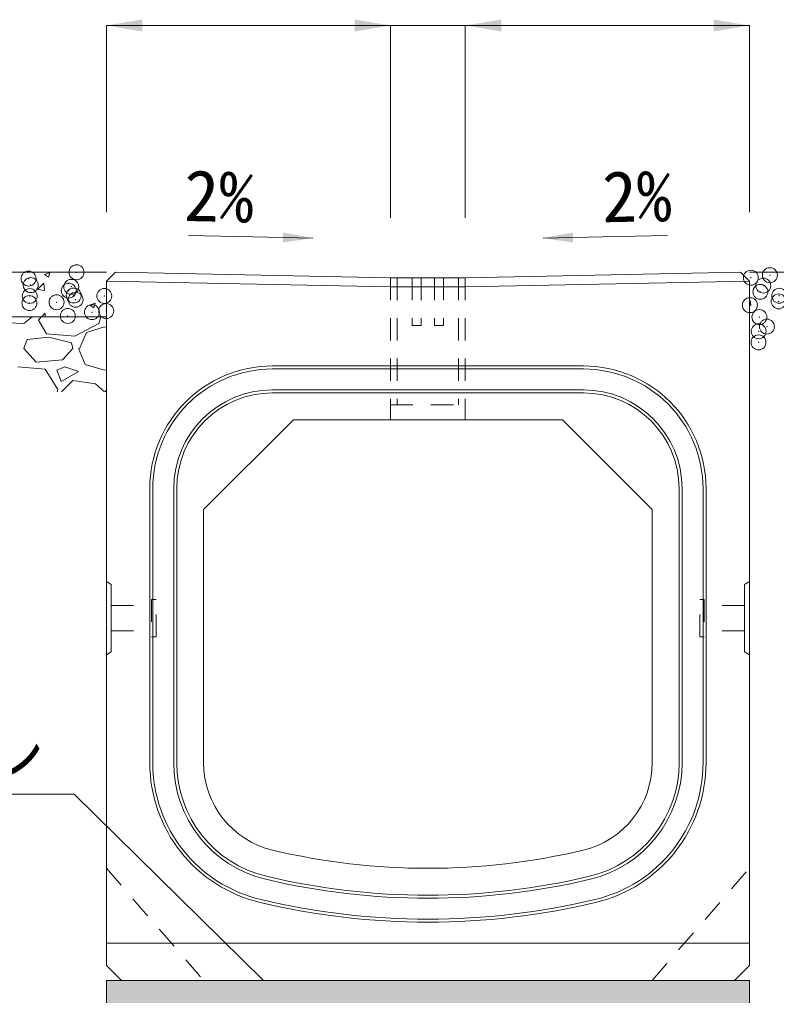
# Model space of a CAD drawing. Units: millimetres at full size, sheet at 1:20. Extents: x -285 to 21875, y 5903 to 11843.
# Drawn here: x 10722 to 11228, y 10086 to 10739 of the extents above; entities that cross this region are included whole.
import ezdxf
from ezdxf.enums import TextEntityAlignment as Align

# ---------------------------------------------------------------- set-up
doc = ezdxf.new("R2010")
doc.units = ezdxf.units.MM
doc.header["$LTSCALE"] = 20
doc.header["$PDMODE"] = 32
doc.header["$PDSIZE"] = 10
doc.linetypes.add('DASHED', pattern=[7.5, 6, -1.5])
doc.linetypes.add('USER2', pattern=[1.35, 0.75, -0.6])
for name, color, linetype, lineweight in [('インサート', 3, 'USER2', 5), ('グレーチング', 7, 'Continuous', 13), ('ハッチング', 7, 'Continuous', 5), ('基礎', 3, 'Continuous', 13), ('寸法線', 7, 'Continuous', 13), ('引出線', 4, 'Continuous', 13), ('本体', 2, 'Continuous', 13), ('目地', 132, 'Continuous', 5), ('舗装・基礎', 3, 'Continuous', 13)]:
    doc.layers.add(name, color=color, linetype=linetype, lineweight=lineweight)
doc.layers.add('ハッチング_モルタル', color=30, linetype='Continuous')
doc.styles.add('ＭＳ ゴシック', font='')
doc.styles.get('ＭＳ ゴシック').set_extended_font_data('MS Gothic')

# ---------------------------------------------------------------- blocks, each defined once
blk = doc.blocks.new('filled_arrow')
at = {"color": 0, "linetype": 'Continuous', "lineweight": -2}
blk.add_solid([(7.5, 1.25), (0, 0), (7.5, -1.25)], dxfattribs=at)

msp = doc.modelspace()

# ---------------------------------------------------------------- hatches: boundary and pattern name
at = {"layer": 'ハッチング_モルタル'}
msp.add_hatch(color=256, dxfattribs=at).paths.add_polyline_path([(11209.97, 10076.19), (11209.97, 10096.19), (10779.97, 10096.19), (10779.97, 10076.19)])

# ---------------------------------------------------------------- linework, layer by layer
at = {"layer": 'インサート'}
for p, q in [((10813.17, 10350.99), (10810.17, 10350.99)), ((10810.17, 10350.99), (10810.17, 10325.99)), ((10813.17, 10325.99), (10813.17, 10350.99)), ((11176.77, 10350.99), (11179.77, 10350.99)), ((11176.77, 10325.99), (11176.77, 10350.99)), ((11179.77, 10350.99), (11179.77, 10325.99)), ((10783.17, 10346.99), (10810.17, 10346.99)), ((10783.17, 10346.99), (10783.17, 10329.99)), ((11206.77, 10346.99), (11179.77, 10346.99)), ((11206.77, 10346.99), (11206.77, 10329.99)), ((10783.17, 10329.99), (10810.17, 10329.99)), ((11206.77, 10329.99), (11179.77, 10329.99)), ((10810.17, 10325.99), (10813.17, 10325.99)), ((11179.77, 10325.99), (11176.77, 10325.99))]:
    msp.add_line(p, q, dxfattribs=at)
at = {"layer": 'グレーチング', "linetype": 'USER2'}
for p, q in [((10969.97, 10566.19), (11019.97, 10566.19)), ((10974.47, 10566.19), (10974.47, 10481.19)), ((10984.47, 10566.19), (10984.47, 10534.19)), ((10990.47, 10566.19), (10990.47, 10534.19)), ((10999.47, 10566.19), (10999.47, 10534.19)), ((11005.47, 10566.19), (11005.47, 10534.19)), ((11015.47, 10566.19), (11015.47, 10481.19)), ((10984.47, 10534.19), (10990.47, 10534.19)), ((10999.47, 10534.19), (11005.47, 10534.19)), ((10969.97, 10481.19), (11019.97, 10481.19))]:
    msp.add_line(p, q, dxfattribs=at)
at = {"layer": 'ハッチング'}
for p, q in [((10738.65, 10568.3), (10742.2, 10569.66)), ((10741.17, 10566.58), (10742.2, 10569.65)), ((10734.05, 10558.46), (10738, 10562.59)), ((10738.57, 10557.77), (10738.01, 10562.59)), ((10738.64, 10568.28), (10741.17, 10566.58)), ((10734.05, 10558.45), (10738.57, 10557.75)), ((11209.97, 10550.34), (11210.55, 10551.02)), ((11210.97, 10547.81), (11210.38, 10550.99)), ((10768.96, 10547.83), (10771.49, 10546.12)), ((10768.97, 10547.84), (10772.53, 10549.21)), ((10771.49, 10546.12), (10772.52, 10549.19)), ((11209.97, 10547.94), (11211.13, 10547.84)), ((10724.61, 10535.61), (10730.29, 10539.99)), ((10734.52, 10537.89), (10736.41, 10539.99)), ((10739.85, 10528.75), (10734.52, 10537.89)), ((10736.66, 10539.99), (10738.73, 10542.47)), ((10739.23, 10539.99), (10738.78, 10542.47)), ((10776.16, 10539.99), (10774.9, 10535.61)), ((10708.61, 10536.37), (10724.61, 10535.61)), ((10774.9, 10535.61), (10758.9, 10527.22)), ((10766.52, 10529.51), (10778.71, 10533.32)), ((10778.71, 10533.32), (10779.97, 10532.85)), ((10724.61, 10518.84), (10726.9, 10524.94)), ((10741.37, 10526.46), (10726.9, 10524.94)), ((10758.9, 10527.22), (10739.85, 10528.75)), ((10756.61, 10522.65), (10741.37, 10526.46)), ((10761.95, 10518.84), (10766.52, 10529.51)), ((10732.99, 10509.7), (10724.61, 10518.84)), ((10757.38, 10518.84), (10750.52, 10511.22)), ((10757.38, 10518.84), (10756.61, 10522.65)), ((10761.19, 10518.84), (10765.76, 10508.17)), ((10750.52, 10511.22), (10732.99, 10509.7)), ((10739.09, 10505.13), (10720.8, 10506.65)), ((10747.47, 10491.41), (10739.09, 10505.13)), ((10752.04, 10506.65), (10746.71, 10504.36)), ((10746.71, 10504.36), (10749.76, 10496.74)), ((10761.19, 10503.6), (10752.04, 10506.65)), ((10765.76, 10508.17), (10778.71, 10504.36)), ((10778.71, 10504.36), (10779.97, 10504.73)), ((10749.76, 10496.74), (10761.19, 10503.6)), ((10757.38, 10497.51), (10749.86, 10489.99)), ((10772.62, 10495.22), (10757.38, 10497.51)), ((10747.02, 10489.99), (10747.47, 10491.41)), ((10778.59, 10489.99), (10772.62, 10495.22)), ((10779.97, 10491.1), (10779.47, 10490.65)), ((10779.47, 10490.65), (10779.44, 10489.99))]:
    msp.add_line(p, q, dxfattribs=at)
for p in [(10727.87, 10565.64), (10759.96, 10569.86), (11210.94, 10566.24), (11223.66, 10567.91), (10729.36, 10561.27), (10754.76, 10557.57), (10756.48, 10560.13), (11219.24, 10560.98), (10728.68, 10553.99), (10758.1, 10554.33), (10759.31, 10551.5), (10778.55, 10554.03), (11217.3, 10556.77), (11229.95, 10554.15), (10728.47, 10549.24), (10746.59, 10549.82), (11210.29, 10547.87), (11229.53, 10550.41), (10754.14, 10540.66), (10770.27, 10543.17), (10779.8, 10543.91), (11216.68, 10539.86), (11221.67, 10533.55), (11216.17, 10530.37), (11216.07, 10522.95)]:
    msp.add_point(p, dxfattribs=at)
at = {"layer": '基礎'}
for p, q in [((10399.29, 10569.99), (10779.97, 10569.99)), ((11209.97, 10569.99), (11700.39, 10569.99))]:
    msp.add_line(p, q, dxfattribs=at)
at = {"layer": '基礎', "linetype": 'DASHED', "lineweight": 15}
msp.add_line((10779.97, 10539.99), (10399.29, 10539.99), dxfattribs=at)
at = {"layer": '寸法線'}
for p, q in [((10779.97, 10734.93), (10969.97, 10734.93)), ((10779.97, 10609.99), (10779.97, 10734.93)), ((11067.97, 10734.93), (10921.97, 10734.93)), ((10969.97, 10606.19), (10969.97, 10734.93)), ((10969.97, 10606.19), (10969.97, 10734.93)), ((11019.97, 10606.19), (11019.97, 10734.93)), ((11019.97, 10734.93), (11209.97, 10734.93)), ((11019.97, 10606.19), (11019.97, 10734.93)), ((11209.97, 10609.99), (11209.97, 10734.93))]:
    msp.add_line(p, q, dxfattribs=at)
at = {"layer": '引出線'}
for points in [[(10918.02, 10592.73), (10877.97, 10593.53), (10834.85, 10594.39)], [(11071.97, 10592.73), (11111.97, 10593.53), (11155.09, 10594.39)]]:
    msp.add_lwpolyline(points, dxfattribs=at)
at = {"layer": '引出線', "lineweight": 9}
msp.add_lwpolyline([(10884.95, 10096.19), (10758.39, 10220.81), (10411.08, 10220.81)], dxfattribs=at)
at = {"layer": '本体'}
for p, q in [((10779.97, 10563.99), (10785.97, 10569.87)), ((10785.97, 10569.87), (10969.97, 10566.19)), ((11203.97, 10569.87), (11019.97, 10566.19)), ((11203.97, 10569.87), (11209.97, 10563.99)), ((10779.97, 10106.19), (10779.97, 10563.99)), ((10969.97, 10566.19), (11019.97, 10566.19)), ((11209.97, 10106.19), (11209.97, 10563.99)), ((10844.97, 10411.19), (10904.97, 10471.19)), ((11084.97, 10471.19), (10904.97, 10471.19)), ((11084.97, 10471.19), (11144.97, 10411.19)), ((10844.97, 10241.72), (10844.97, 10411.19)), ((11144.97, 10241.72), (11144.97, 10411.19)), ((10779.97, 10106.19), (10789.97, 10096.19)), ((11199.97, 10096.19), (11209.97, 10106.19)), ((11199.97, 10096.19), (11209.97, 10106.19)), ((11199.97, 10096.19), (10789.97, 10096.19)), ((11199.97, 10096.19), (10789.97, 10096.19))]:
    msp.add_line(p, q, dxfattribs=at)
at = {"layer": '本体', "lineweight": 9}
for p, q in [((10779.97, 10563.99), (10969.91, 10560.19)), ((11209.97, 10563.99), (11020.03, 10560.19)), ((10969.91, 10560.19), (11020.03, 10560.19)), ((11209.97, 10121.19), (10779.97, 10121.19))]:
    msp.add_line(p, q, dxfattribs=at)
at = {"layer": '本体', "linetype": 'USER2'}
for p, q in [((10969.97, 10566.19), (10969.97, 10471.19)), ((11019.97, 10566.19), (11019.97, 10471.19))]:
    msp.add_line(p, q, dxfattribs=at)
at = {"layer": '本体', "lineweight": 5}
for p, q in [((10779.97, 10362.99), (10783.17, 10360.99)), ((10783.17, 10315.99), (10783.17, 10360.99)), ((11209.97, 10362.99), (11206.77, 10360.99)), ((11206.77, 10315.99), (11206.77, 10360.99)), ((10783.17, 10315.99), (10779.97, 10313.99)), ((11206.77, 10315.99), (11209.97, 10313.99))]:
    msp.add_line(p, q, dxfattribs=at)
at = {"layer": '本体', "linetype": 'USER2', "lineweight": 9}
for p, q in [((10779.97, 10171.19), (10844.97, 10096.19)), ((11144.97, 10096.19), (11209.97, 10171.19))]:
    msp.add_line(p, q, dxfattribs=at)
at = {"layer": '本体'}
for centre, radius, start, end in [((10904.97, 10241.72), 60, 180, 256.65764), ((11084.97, 10241.72), 60, 283.34236, 0), ((10994.97, 10621.19), 450, 256.65764, 283.34236)]:
    msp.add_arc(centre, radius, start, end, dxfattribs=at)
at = {"layer": '目地'}
for p, q in [((11098.97, 10507.19), (10890.97, 10507.19)), ((11098.97, 10505.19), (10890.97, 10505.19)), ((11098.97, 10491.19), (10890.97, 10491.19)), ((11098.97, 10489.19), (10890.97, 10489.19)), ((10808.97, 10425.19), (10808.97, 10241.72)), ((10810.97, 10425.19), (10810.97, 10241.72)), ((10824.97, 10425.19), (10824.97, 10241.72)), ((10826.97, 10425.19), (10826.97, 10241.72)), ((11162.97, 10241.72), (11162.97, 10425.19)), ((11164.97, 10241.72), (11164.97, 10425.19)), ((11178.97, 10241.72), (11178.97, 10425.19)), ((11180.97, 10241.72), (11180.97, 10425.19))]:
    msp.add_line(p, q, dxfattribs=at)
for centre, radius, start, end in [((10890.97, 10425.19), 82, 90, 180), ((10890.97, 10425.19), 80, 90, 180), ((11098.97, 10425.19), 82, 0, 90), ((11098.97, 10425.19), 80, 0, 90), ((10890.97, 10425.19), 66, 90, 180), ((11098.97, 10425.19), 66, 0, 90), ((10890.97, 10425.19), 64, 90, 180), ((11098.97, 10425.19), 64, 0, 90), ((10904.97, 10241.72), 96, 180, 256.65764), ((10904.97, 10241.72), 94, 180, 256.65764), ((10904.97, 10241.72), 80, 180, 256.65764), ((10904.97, 10241.72), 78, 180, 256.65764), ((11084.97, 10241.72), 78, 283.34236, 0), ((11084.97, 10241.72), 80, 283.34236, 0), ((11084.97, 10241.72), 94, 283.34236, 0), ((11084.97, 10241.72), 96, 283.34236, 0), ((10994.97, 10621.19), 468, 256.65764, 283.34236), ((10994.97, 10621.19), 470, 256.65764, 283.34236), ((10994.97, 10621.19), 486, 256.65764, 283.34236), ((10994.97, 10621.19), 484, 256.65764, 283.34236)]:
    msp.add_arc(centre, radius, start, end, dxfattribs=at)
at = {"layer": '舗装・基礎'}
msp.add_lwpolyline([(10779.97, 10096.19), (11209.97, 10096.19), (11209.97, 10076.19), (10779.97, 10076.19)], close=True, dxfattribs=at)

# ---------------------------------------------------------------- block references
at = {"layer": '寸法線', "xscale": 3.2, "yscale": 3.2}
for p in [(10779.97, 10734.93), (11019.97, 10734.93), (11019.97, 10734.93)]:
    msp.add_blockref('filled_arrow', p, dxfattribs=at)
at = {"layer": '寸法線', "xscale": 3.2, "yscale": 3.2, "rotation": 180}
for p in [(10969.97, 10734.93), (10969.97, 10734.93), (11209.97, 10734.93)]:
    msp.add_blockref('filled_arrow', p, dxfattribs=at)
at = {"layer": '引出線', "xscale": 2.67, "yscale": 2.67}
for p, rotation in [((10918.02, 10592.73), 178.9), ((11071.97, 10592.73), 1.1)]:
    msp.add_blockref('filled_arrow', p, dxfattribs=dict(at, rotation=rotation))
at = {"layer": '引出線', "lineweight": 9, "xscale": 0.16, "yscale": 0.16, "rotation": 135.4}
msp.add_blockref('filled_arrow', (10884.95, 10096.19), dxfattribs=at)

# ---------------------------------------------------------------- texts
at = {"layer": '引出線', "style": 'ＭＳ ゴシック'}
msp.add_text('2%', height=34.18, rotation=358.854, dxfattribs=at).set_placement((10878.85, 10637.45), align=Align.TOP_RIGHT)
msp.add_text('2%', height=34.18, rotation=1.146, dxfattribs=at).set_placement((11111.1, 10637.45), align=Align.TOP_LEFT)
msp.add_text('サンドクッション', height=30.38, dxfattribs=at).set_placement((10738.39, 10261.15), align=Align.TOP_RIGHT)

doc.saveas('drawing.dxf')
